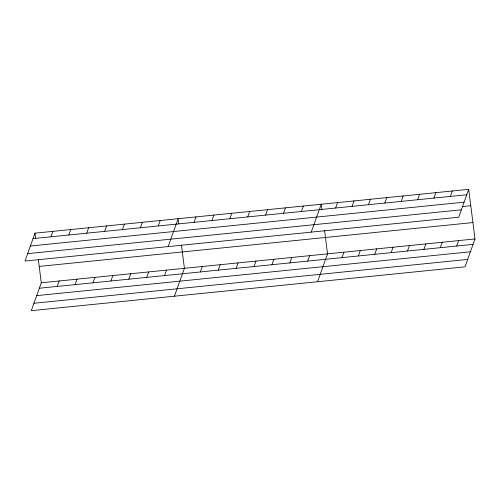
<?xml version="1.0" encoding="UTF-8"?>
<svg xmlns="http://www.w3.org/2000/svg" width="500" height="500" viewBox="0 0 500 500"><rect width="100%" height="100%" fill="white"/><g stroke="black" fill="none" stroke-linecap="round" stroke-linejoin="round"><path stroke-width="0.75" d="M34.981 233.175L25 261.056L458.713 217.213L468.694 189.331L34.981 233.175L35.644 238.381M50.925 236.806L52.875 231.369M38.331 259.513L41.288 282.787L31.306 310.669L465.019 266.825L475 238.944L468.694 189.331M68.819 234.994L70.763 229.556M57.231 286.419L59.181 280.981M86.706 233.188L88.656 227.75M75.119 284.613L77.069 279.169M104.6 231.381L106.544 225.938M93.012 282.8L94.963 277.362M122.487 229.569L124.438 224.131M110.9 280.994L112.85 275.556M140.381 227.763L142.325 222.325M128.794 279.188L130.744 273.744M158.269 225.956L160.219 220.512M146.681 277.375L148.631 271.938M168.125 246.588L178.106 218.706L178.769 223.912M164.575 275.569L166.525 270.131M194.05 222.338L196 216.9M174.431 296.2L184.412 268.319L181.456 245.044M211.944 220.525L213.888 215.087M200.356 271.95L202.306 266.512M229.831 218.719L231.781 213.281M218.244 270.144L220.194 264.7M247.725 216.912L249.669 211.469M236.137 268.331L238.088 262.894M265.613 215.1L267.562 209.662M254.025 266.525L255.975 261.087M283.506 213.294L285.45 207.856M271.919 264.719L273.869 259.275M301.394 211.488L303.344 206.044M289.806 262.906L291.756 257.469M311.25 232.119L321.231 204.237L321.894 209.444M307.7 261.1L309.65 255.662M335.669 208.019L337.619 202.581M317.556 281.731L327.537 253.85L324.581 230.575M352.056 206.363L354 200.925M341.975 257.631L343.925 252.194M368.438 204.706L370.387 199.269M358.363 255.975L360.306 250.538M384.825 203.05L386.775 197.613M374.744 254.319L376.694 248.881M401.206 201.394L403.156 195.956M391.131 252.662L393.075 247.225M417.594 199.737L419.544 194.3M407.512 251.006L409.462 245.569M433.981 198.081L435.925 192.644M423.9 249.35L425.844 243.912M450.363 196.425L452.312 190.987M440.281 247.694L442.231 242.256M456.669 246.038L458.612 240.6M33.038 238.612L466.75 194.769M30.381 246.019L464.094 202.175M462.581 206.531L470.775 205.7M27.65 253.65L461.362 209.806M39.206 266.419L472.919 222.569M41.288 282.787L475 238.944M39.337 288.231L473.05 244.381M36.688 295.631L470.4 251.788M33.956 303.263L467.669 259.419"/></g></svg>
